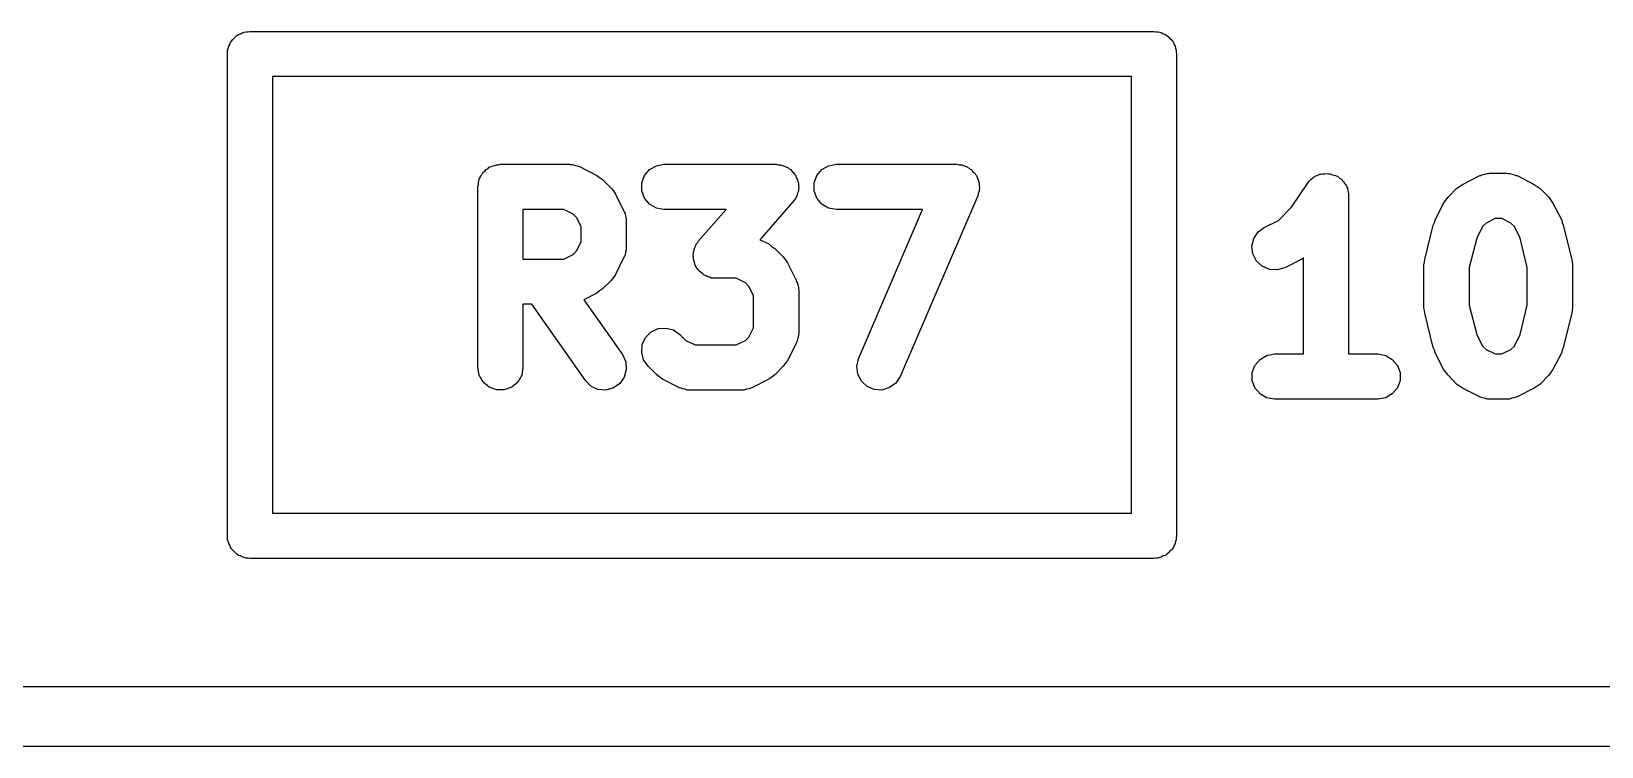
# Model space of a CAD drawing. Extents: x 10 to 287, y -200 to -10.
# Drawn here: x 149.57 to 154.79, y -112.1 to -109.72 of the extents above; entities that cross this region are included whole.
import ezdxf

# ---------------------------------------------------------------- set-up
doc = ezdxf.new("R2010")
doc.units = 0
doc.header["$MEASUREMENT"] = 0
doc.layers.add('BLACK', color=7, linetype='CONTINUOUS')

msp = doc.modelspace()

# ---------------------------------------------------------------- linework, layer by layer
at = {"layer": 'Black'}
for p, q in [((150.257, -109.739), (150.262, -109.735)), ((150.262, -109.735), (150.269, -109.733)), ((150.269, -109.733), (150.274, -109.73)), ((150.274, -109.73), (150.281, -109.728)), ((150.281, -109.728), (150.287, -109.726)), ((150.287, -109.726), (150.294, -109.726)), ((150.294, -109.726), (150.3, -109.725)), ((150.3, -109.725), (153.3, -109.725)), ((153.3, -109.725), (153.306, -109.726)), ((153.306, -109.726), (153.313, -109.726)), ((153.313, -109.726), (153.319, -109.728)), ((153.319, -109.728), (153.326, -109.73)), ((153.326, -109.73), (153.331, -109.733)), ((153.331, -109.733), (153.338, -109.735)), ((153.338, -109.735), (153.343, -109.739)), ((150.226, -109.787), (150.228, -109.781)), ((150.226, -109.794), (150.226, -109.787)), ((150.228, -109.781), (150.23, -109.774)), ((150.23, -109.774), (150.233, -109.769)), ((150.233, -109.769), (150.235, -109.762)), ((150.235, -109.762), (150.239, -109.757)), ((150.239, -109.757), (150.243, -109.752)), ((150.243, -109.752), (150.248, -109.748)), ((150.248, -109.748), (150.252, -109.743)), ((150.252, -109.743), (150.257, -109.739)), ((153.343, -109.739), (153.348, -109.743)), ((153.348, -109.743), (153.352, -109.748)), ((153.352, -109.748), (153.357, -109.752)), ((153.357, -109.752), (153.361, -109.757)), ((153.361, -109.757), (153.365, -109.762)), ((153.365, -109.762), (153.367, -109.769)), ((153.367, -109.769), (153.37, -109.774)), ((153.37, -109.774), (153.372, -109.781)), ((153.372, -109.781), (153.374, -109.787)), ((153.374, -109.787), (153.374, -109.794)), ((150.225, -109.8), (150.226, -109.794)), ((150.225, -111.4), (150.225, -109.8)), ((153.374, -109.794), (153.375, -109.8)), ((153.375, -109.8), (153.375, -111.4)), ((150.375, -109.875), (150.375, -111.325)), ((153.225, -109.875), (150.375, -109.875)), ((153.225, -111.325), (153.225, -109.875)), ((151.064, -110.21), (151.066, -110.204)), ((151.066, -110.204), (151.071, -110.199)), ((151.071, -110.199), (151.074, -110.193)), ((151.074, -110.193), (151.079, -110.189)), ((151.079, -110.189), (151.083, -110.184)), ((151.083, -110.184), (151.089, -110.181)), ((151.089, -110.181), (151.094, -110.176)), ((151.094, -110.176), (151.1, -110.174)), ((151.1, -110.174), (151.106, -110.171)), ((151.106, -110.171), (151.112, -110.17)), ((151.112, -110.17), (151.118, -110.168)), ((151.118, -110.168), (151.125, -110.168)), ((151.125, -110.168), (151.131, -110.166)), ((151.131, -110.166), (151.36, -110.166)), ((151.36, -110.166), (151.364, -110.167)), ((151.364, -110.167), (151.369, -110.167)), ((151.369, -110.167), (151.377, -110.169)), ((151.377, -110.169), (151.386, -110.171)), ((151.386, -110.171), (151.389, -110.173)), ((151.389, -110.173), (151.394, -110.174)), ((151.394, -110.174), (151.451, -110.203)), ((151.451, -110.203), (151.46, -110.21)), ((151.6, -110.228), (151.609, -110.204)), ((151.609, -110.204), (151.626, -110.184)), ((151.626, -110.184), (151.649, -110.171)), ((151.649, -110.171), (151.674, -110.166)), ((151.674, -110.166), (152.046, -110.166)), ((152.046, -110.166), (152.053, -110.168)), ((152.053, -110.168), (152.06, -110.168)), ((152.06, -110.168), (152.066, -110.17)), ((152.066, -110.17), (152.071, -110.171)), ((152.071, -110.171), (152.078, -110.175)), ((152.078, -110.175), (152.085, -110.177)), ((152.085, -110.177), (152.089, -110.181)), ((152.089, -110.181), (152.094, -110.184)), ((152.094, -110.184), (152.099, -110.19)), ((152.099, -110.19), (152.104, -110.194)), ((152.104, -110.194), (152.107, -110.199)), ((152.107, -110.199), (152.111, -110.204)), ((152.111, -110.204), (152.113, -110.211)), ((152.172, -110.228), (152.181, -110.204)), ((152.181, -110.204), (152.198, -110.184)), ((152.198, -110.184), (152.22, -110.171)), ((152.22, -110.171), (152.246, -110.166)), ((152.246, -110.166), (152.646, -110.166)), ((152.646, -110.166), (152.654, -110.168)), ((152.654, -110.168), (152.663, -110.168)), ((152.663, -110.168), (152.667, -110.17)), ((152.667, -110.17), (152.671, -110.171)), ((152.671, -110.171), (152.679, -110.175)), ((152.679, -110.175), (152.687, -110.179)), ((152.687, -110.179), (152.69, -110.182)), ((152.69, -110.182), (152.694, -110.184)), ((152.694, -110.184), (152.699, -110.191)), ((152.699, -110.191), (152.706, -110.196)), ((152.706, -110.196), (152.708, -110.2)), ((152.708, -110.2), (152.711, -110.204)), ((152.711, -110.204), (152.714, -110.212)), ((153.831, -110.209), (153.834, -110.206)), ((153.834, -110.206), (153.842, -110.203)), ((153.842, -110.203), (153.85, -110.199)), ((153.85, -110.199), (153.854, -110.199)), ((153.854, -110.199), (153.858, -110.198)), ((153.858, -110.198), (153.867, -110.198)), ((153.867, -110.198), (153.876, -110.197)), ((153.876, -110.197), (153.88, -110.198)), ((153.88, -110.198), (153.884, -110.198)), ((153.884, -110.198), (153.893, -110.201)), ((153.893, -110.201), (153.902, -110.203)), ((153.902, -110.203), (153.905, -110.205)), ((153.905, -110.205), (153.909, -110.206)), ((153.909, -110.206), (153.916, -110.212)), ((154.324, -110.233), (154.381, -110.204)), ((154.381, -110.204), (154.385, -110.203)), ((154.385, -110.203), (154.389, -110.201)), ((154.389, -110.201), (154.397, -110.199)), ((154.397, -110.199), (154.406, -110.197)), ((154.406, -110.197), (154.41, -110.197)), ((154.41, -110.197), (154.414, -110.196)), ((154.414, -110.196), (154.471, -110.196)), ((154.471, -110.196), (154.476, -110.197)), ((154.476, -110.197), (154.48, -110.197)), ((154.48, -110.197), (154.488, -110.199)), ((154.488, -110.199), (154.497, -110.201)), ((154.497, -110.201), (154.501, -110.203)), ((154.501, -110.203), (154.505, -110.204)), ((154.505, -110.204), (154.562, -110.233)), ((151.056, -110.241), (151.058, -110.235)), ((151.056, -110.841), (151.056, -110.241)), ((151.058, -110.228), (151.06, -110.222)), ((151.058, -110.235), (151.058, -110.228)), ((151.06, -110.222), (151.061, -110.216)), ((151.061, -110.216), (151.064, -110.21)), ((151.46, -110.21), (151.47, -110.217)), ((151.47, -110.217), (151.499, -110.246)), ((151.499, -110.246), (151.506, -110.255)), ((151.506, -110.255), (151.513, -110.265)), ((151.6, -110.254), (151.6, -110.228)), ((151.609, -110.279), (151.6, -110.254)), ((152.113, -110.211), (152.117, -110.217)), ((152.117, -110.217), (152.118, -110.223)), ((152.12, -110.254), (152.117, -110.261)), ((152.118, -110.223), (152.12, -110.228)), ((152.12, -110.228), (152.12, -110.236)), ((152.12, -110.236), (152.121, -110.243)), ((152.121, -110.243), (152.12, -110.249)), ((152.12, -110.249), (152.12, -110.254)), ((152.172, -110.254), (152.172, -110.228)), ((152.181, -110.279), (152.172, -110.254)), ((152.714, -110.212), (152.718, -110.22)), ((152.72, -110.254), (152.717, -110.263)), ((152.718, -110.22), (152.718, -110.224)), ((152.718, -110.224), (152.72, -110.228)), ((152.72, -110.228), (152.72, -110.237)), ((152.72, -110.237), (152.721, -110.246)), ((152.721, -110.246), (152.72, -110.25)), ((152.72, -110.25), (152.72, -110.254)), ((153.756, -110.309), (153.809, -110.23)), ((153.809, -110.23), (153.812, -110.227)), ((153.812, -110.227), (153.814, -110.223)), ((153.814, -110.223), (153.821, -110.217)), ((153.821, -110.217), (153.827, -110.211)), ((153.827, -110.211), (153.831, -110.209)), ((153.916, -110.212), (153.923, -110.217)), ((153.923, -110.217), (153.926, -110.221)), ((153.926, -110.221), (153.929, -110.223)), ((153.929, -110.223), (153.933, -110.231)), ((153.933, -110.231), (153.939, -110.238)), ((153.939, -110.238), (153.94, -110.242)), ((153.94, -110.242), (153.942, -110.246)), ((153.942, -110.246), (153.943, -110.255)), ((153.943, -110.255), (153.946, -110.263)), ((154.276, -110.276), (154.304, -110.247)), ((154.304, -110.247), (154.314, -110.24)), ((154.314, -110.24), (154.324, -110.233)), ((154.562, -110.233), (154.572, -110.24)), ((154.572, -110.24), (154.582, -110.247)), ((154.582, -110.247), (154.61, -110.276)), ((151.513, -110.265), (151.541, -110.322)), ((151.626, -110.299), (151.609, -110.279)), ((151.649, -110.312), (151.626, -110.299)), ((151.674, -110.316), (151.649, -110.312)), ((152.102, -110.291), (151.992, -110.417)), ((152.106, -110.285), (152.102, -110.291)), ((152.111, -110.279), (152.106, -110.285)), ((152.113, -110.273), (152.111, -110.279)), ((152.116, -110.269), (152.113, -110.273)), ((152.117, -110.261), (152.116, -110.269)), ((152.198, -110.299), (152.181, -110.279)), ((152.22, -110.312), (152.198, -110.299)), ((152.246, -110.316), (152.22, -110.312)), ((152.715, -110.271), (152.458, -110.871)), ((152.717, -110.263), (152.715, -110.271)), ((153.713, -110.353), (153.756, -110.309)), ((153.946, -110.263), (153.946, -110.267)), ((153.946, -110.267), (153.946, -110.271)), ((153.946, -110.271), (153.946, -110.796)), ((154.233, -110.352), (154.261, -110.295)), ((154.261, -110.295), (154.269, -110.285)), ((154.269, -110.285), (154.276, -110.276)), ((154.61, -110.276), (154.617, -110.285)), ((154.617, -110.285), (154.624, -110.295)), ((154.624, -110.295), (154.653, -110.352)), ((151.206, -110.316), (151.206, -110.481)), ((151.342, -110.316), (151.206, -110.316)), ((151.373, -110.332), (151.342, -110.316)), ((151.384, -110.343), (151.373, -110.332)), ((151.399, -110.373), (151.384, -110.343)), ((151.541, -110.322), (151.543, -110.326)), ((151.543, -110.326), (151.545, -110.33)), ((151.545, -110.33), (151.546, -110.339)), ((151.546, -110.339), (151.549, -110.347)), ((151.549, -110.347), (151.549, -110.351)), ((151.549, -110.351), (151.549, -110.356)), ((151.549, -110.356), (151.549, -110.441)), ((151.88, -110.316), (151.674, -110.316)), ((151.789, -110.421), (151.88, -110.316)), ((152.532, -110.316), (152.246, -110.316)), ((152.32, -110.812), (152.532, -110.316)), ((153.666, -110.376), (153.713, -110.353)), ((154.227, -110.368), (154.231, -110.36)), ((154.231, -110.36), (154.233, -110.352)), ((154.402, -110.362), (154.39, -110.373)), ((154.432, -110.346), (154.402, -110.362)), ((154.454, -110.346), (154.432, -110.346)), ((154.484, -110.362), (154.454, -110.346)), ((154.496, -110.373), (154.484, -110.362)), ((154.653, -110.352), (154.655, -110.36)), ((154.655, -110.36), (154.658, -110.368)), ((151.399, -110.424), (151.399, -110.373)), ((153.625, -110.438), (153.631, -110.413)), ((153.631, -110.413), (153.646, -110.391)), ((153.646, -110.391), (153.666, -110.376)), ((154.199, -110.482), (154.227, -110.368)), ((154.371, -110.412), (154.346, -110.509)), ((154.39, -110.373), (154.371, -110.412)), ((154.515, -110.412), (154.496, -110.373)), ((154.539, -110.509), (154.515, -110.412)), ((154.658, -110.368), (154.687, -110.482)), ((151.342, -110.481), (151.373, -110.466)), ((151.373, -110.466), (151.384, -110.454)), ((151.384, -110.454), (151.399, -110.424)), ((151.545, -110.467), (151.543, -110.471)), ((151.546, -110.458), (151.545, -110.467)), ((151.549, -110.45), (151.546, -110.458)), ((151.549, -110.441), (151.549, -110.446)), ((151.549, -110.446), (151.549, -110.45)), ((151.771, -110.468), (151.772, -110.463)), ((151.772, -110.476), (151.771, -110.468)), ((151.772, -110.457), (151.774, -110.45)), ((151.772, -110.463), (151.772, -110.457)), ((151.774, -110.45), (151.776, -110.443)), ((151.776, -110.443), (151.779, -110.438)), ((151.779, -110.438), (151.781, -110.432)), ((151.781, -110.432), (151.785, -110.427)), ((151.785, -110.427), (151.789, -110.421)), ((151.992, -110.417), (152.022, -110.431)), ((152.022, -110.431), (152.032, -110.439)), ((152.032, -110.439), (152.042, -110.446)), ((152.042, -110.446), (152.07, -110.474)), ((153.628, -110.464), (153.625, -110.438)), ((153.64, -110.488), (153.628, -110.464)), ((151.206, -110.481), (151.342, -110.481)), ((151.541, -110.475), (151.513, -110.532)), ((151.543, -110.471), (151.541, -110.475)), ((151.772, -110.483), (151.772, -110.476)), ((151.774, -110.488), (151.772, -110.483)), ((151.775, -110.494), (151.774, -110.488)), ((151.778, -110.501), (151.775, -110.494)), ((151.781, -110.507), (151.778, -110.501)), ((151.784, -110.512), (151.781, -110.507)), ((151.787, -110.517), (151.784, -110.512)), ((151.793, -110.522), (151.787, -110.517)), ((152.07, -110.474), (152.077, -110.484)), ((152.077, -110.484), (152.084, -110.494)), ((152.084, -110.494), (152.113, -110.551)), ((153.659, -110.505), (153.64, -110.488)), ((153.683, -110.516), (153.659, -110.505)), ((153.709, -110.517), (153.683, -110.516)), ((153.734, -110.51), (153.709, -110.517)), ((153.791, -110.481), (153.734, -110.51)), ((153.796, -110.477), (153.791, -110.481)), ((153.796, -110.796), (153.796, -110.477)), ((154.196, -110.5), (154.198, -110.491)), ((154.196, -110.643), (154.196, -110.5)), ((154.198, -110.491), (154.199, -110.482)), ((154.346, -110.509), (154.346, -110.634)), ((154.539, -110.634), (154.539, -110.509)), ((154.687, -110.482), (154.688, -110.491)), ((154.688, -110.491), (154.689, -110.5)), ((154.689, -110.5), (154.689, -110.643)), ((151.499, -110.552), (151.47, -110.58)), ((151.506, -110.542), (151.499, -110.552)), ((151.513, -110.532), (151.506, -110.542)), ((151.798, -110.527), (151.793, -110.522)), ((151.803, -110.53), (151.798, -110.527)), ((151.807, -110.534), (151.803, -110.53)), ((151.814, -110.537), (151.807, -110.534)), ((151.82, -110.54), (151.814, -110.537)), ((151.826, -110.541), (151.82, -110.54)), ((151.831, -110.544), (151.826, -110.541)), ((151.838, -110.544), (151.831, -110.544)), ((151.846, -110.545), (151.838, -110.544)), ((151.914, -110.545), (151.846, -110.545)), ((151.944, -110.56), (151.914, -110.545)), ((151.956, -110.572), (151.944, -110.56)), ((151.971, -110.602), (151.956, -110.572)), ((152.113, -110.551), (152.114, -110.555)), ((152.114, -110.555), (152.116, -110.559)), ((152.116, -110.559), (152.118, -110.567)), ((152.118, -110.567), (152.12, -110.576)), ((151.451, -110.594), (151.408, -110.616)), ((151.408, -110.616), (151.536, -110.798)), ((151.46, -110.587), (151.451, -110.594)), ((151.47, -110.58), (151.46, -110.587)), ((151.971, -110.709), (151.971, -110.602)), ((152.12, -110.576), (152.12, -110.58)), ((152.12, -110.58), (152.121, -110.584)), ((152.121, -110.584), (152.121, -110.727)), ((151.235, -110.631), (151.206, -110.631)), ((151.206, -110.631), (151.206, -110.841)), ((151.413, -110.884), (151.235, -110.631)), ((154.198, -110.652), (154.196, -110.643)), ((154.199, -110.661), (154.198, -110.652)), ((154.227, -110.775), (154.199, -110.661)), ((154.346, -110.634), (154.371, -110.731)), ((154.515, -110.731), (154.539, -110.634)), ((154.687, -110.661), (154.658, -110.775)), ((154.688, -110.652), (154.687, -110.661)), ((154.689, -110.643), (154.688, -110.652)), ((151.613, -110.741), (151.631, -110.723)), ((151.631, -110.723), (151.655, -110.712)), ((151.655, -110.712), (151.681, -110.71)), ((151.681, -110.71), (151.706, -110.716)), ((151.706, -110.716), (151.727, -110.731)), ((151.956, -110.74), (151.971, -110.709)), ((152.121, -110.727), (152.12, -110.731)), ((151.6, -110.791), (151.602, -110.765)), ((151.602, -110.765), (151.613, -110.741)), ((151.727, -110.731), (151.747, -110.751)), ((151.747, -110.751), (151.778, -110.766)), ((151.778, -110.766), (151.914, -110.766)), ((151.914, -110.766), (151.944, -110.751)), ((151.944, -110.751), (151.956, -110.74)), ((152.113, -110.761), (152.084, -110.818)), ((152.114, -110.757), (152.113, -110.761)), ((152.116, -110.753), (152.114, -110.757)), ((152.118, -110.744), (152.116, -110.753)), ((152.12, -110.736), (152.118, -110.744)), ((152.12, -110.731), (152.12, -110.736)), ((154.231, -110.783), (154.227, -110.775)), ((154.371, -110.731), (154.39, -110.77)), ((154.39, -110.77), (154.402, -110.781)), ((154.402, -110.781), (154.432, -110.796)), ((154.454, -110.796), (154.484, -110.781)), ((154.484, -110.781), (154.496, -110.77)), ((154.496, -110.77), (154.515, -110.731)), ((154.658, -110.775), (154.655, -110.783)), ((151.536, -110.798), (151.547, -110.822)), ((151.547, -110.822), (151.549, -110.848)), ((151.606, -110.816), (151.6, -110.791)), ((151.621, -110.837), (151.606, -110.816)), ((152.077, -110.827), (152.07, -110.837)), ((152.084, -110.818), (152.077, -110.827)), ((152.314, -110.837), (152.32, -110.812)), ((153.635, -110.834), (153.652, -110.814)), ((153.652, -110.814), (153.674, -110.801)), ((153.674, -110.801), (153.7, -110.796)), ((153.7, -110.796), (153.796, -110.796)), ((153.946, -110.796), (154.043, -110.796)), ((154.043, -110.796), (154.069, -110.801)), ((154.069, -110.801), (154.091, -110.814)), ((154.091, -110.814), (154.108, -110.834)), ((154.233, -110.791), (154.231, -110.783)), ((154.261, -110.848), (154.233, -110.791)), ((154.432, -110.796), (154.454, -110.796)), ((154.653, -110.791), (154.624, -110.848)), ((154.655, -110.783), (154.653, -110.791)), ((151.061, -110.867), (151.056, -110.841)), ((151.074, -110.89), (151.061, -110.867)), ((151.202, -110.867), (151.189, -110.89)), ((151.206, -110.841), (151.202, -110.867)), ((151.431, -110.903), (151.413, -110.884)), ((151.542, -110.873), (151.527, -110.894)), ((151.549, -110.848), (151.542, -110.873)), ((151.65, -110.866), (151.621, -110.837)), ((151.66, -110.873), (151.65, -110.866)), ((151.669, -110.88), (151.66, -110.873)), ((151.726, -110.909), (151.669, -110.88)), ((152.022, -110.88), (151.965, -110.909)), ((152.032, -110.873), (152.022, -110.88)), ((152.042, -110.866), (152.032, -110.873)), ((152.07, -110.837), (152.042, -110.866)), ((152.317, -110.863), (152.314, -110.837)), ((152.329, -110.886), (152.317, -110.863)), ((152.458, -110.871), (152.443, -110.893)), ((153.626, -110.858), (153.635, -110.834)), ((153.626, -110.884), (153.626, -110.858)), ((153.635, -110.909), (153.626, -110.884)), ((154.108, -110.834), (154.117, -110.858)), ((154.117, -110.884), (154.108, -110.909)), ((154.117, -110.858), (154.117, -110.884)), ((154.269, -110.857), (154.261, -110.848)), ((154.276, -110.867), (154.269, -110.857)), ((154.304, -110.896), (154.276, -110.867)), ((154.61, -110.867), (154.582, -110.896)), ((154.617, -110.857), (154.61, -110.867)), ((154.624, -110.848), (154.617, -110.857)), ((151.094, -110.906), (151.074, -110.89)), ((151.118, -110.915), (151.094, -110.906)), ((151.144, -110.915), (151.118, -110.915)), ((151.169, -110.906), (151.144, -110.915)), ((151.189, -110.89), (151.169, -110.906)), ((151.455, -110.914), (151.431, -110.903)), ((151.481, -110.916), (151.455, -110.914)), ((151.506, -110.909), (151.481, -110.916)), ((151.527, -110.894), (151.506, -110.909)), ((151.731, -110.91), (151.726, -110.909)), ((151.734, -110.912), (151.731, -110.91)), ((151.743, -110.913), (151.734, -110.912)), ((151.751, -110.916), (151.743, -110.913)), ((151.756, -110.916), (151.751, -110.916)), ((151.76, -110.916), (151.756, -110.916)), ((151.931, -110.916), (151.76, -110.916)), ((151.936, -110.916), (151.931, -110.916)), ((151.94, -110.916), (151.936, -110.916)), ((151.948, -110.913), (151.94, -110.916)), ((151.957, -110.912), (151.948, -110.913)), ((151.961, -110.91), (151.957, -110.912)), ((151.965, -110.909), (151.961, -110.91)), ((152.348, -110.904), (152.329, -110.886)), ((152.371, -110.914), (152.348, -110.904)), ((152.397, -110.916), (152.371, -110.914)), ((152.422, -110.908), (152.397, -110.916)), ((152.443, -110.893), (152.422, -110.908)), ((153.652, -110.929), (153.635, -110.909)), ((153.674, -110.942), (153.652, -110.929)), ((154.091, -110.929), (154.069, -110.942)), ((154.108, -110.909), (154.091, -110.929)), ((154.314, -110.903), (154.304, -110.896)), ((154.324, -110.91), (154.314, -110.903)), ((154.381, -110.939), (154.324, -110.91)), ((154.562, -110.91), (154.505, -110.939)), ((154.572, -110.903), (154.562, -110.91)), ((154.582, -110.896), (154.572, -110.903)), ((153.7, -110.946), (153.674, -110.942)), ((154.043, -110.946), (153.7, -110.946)), ((154.069, -110.942), (154.043, -110.946)), ((154.385, -110.94), (154.381, -110.939)), ((154.389, -110.942), (154.385, -110.94)), ((154.397, -110.943), (154.389, -110.942)), ((154.406, -110.946), (154.397, -110.943)), ((154.41, -110.946), (154.406, -110.946)), ((154.414, -110.946), (154.41, -110.946)), ((154.471, -110.946), (154.414, -110.946)), ((154.476, -110.946), (154.471, -110.946)), ((154.48, -110.946), (154.476, -110.946)), ((154.488, -110.943), (154.48, -110.946)), ((154.497, -110.942), (154.488, -110.943)), ((154.501, -110.94), (154.497, -110.942)), ((154.505, -110.939), (154.501, -110.94)), ((150.375, -111.325), (153.225, -111.325)), ((150.226, -111.406), (150.225, -111.4)), ((150.226, -111.413), (150.226, -111.406)), ((153.375, -111.4), (153.374, -111.406)), ((153.374, -111.406), (153.374, -111.413)), ((150.228, -111.419), (150.226, -111.413)), ((150.23, -111.426), (150.228, -111.419)), ((150.233, -111.431), (150.23, -111.426)), ((150.235, -111.438), (150.233, -111.431)), ((150.239, -111.443), (150.235, -111.438)), ((150.243, -111.448), (150.239, -111.443)), ((150.248, -111.452), (150.243, -111.448)), ((150.252, -111.457), (150.248, -111.452)), ((150.257, -111.461), (150.252, -111.457)), ((153.348, -111.457), (153.343, -111.461)), ((153.352, -111.452), (153.348, -111.457)), ((153.357, -111.448), (153.352, -111.452)), ((153.361, -111.443), (153.357, -111.448)), ((153.365, -111.438), (153.361, -111.443)), ((153.367, -111.431), (153.365, -111.438)), ((153.37, -111.426), (153.367, -111.431)), ((153.372, -111.419), (153.37, -111.426)), ((153.374, -111.413), (153.372, -111.419)), ((150.262, -111.465), (150.257, -111.461)), ((150.269, -111.467), (150.262, -111.465)), ((150.274, -111.47), (150.269, -111.467)), ((150.281, -111.472), (150.274, -111.47)), ((150.287, -111.474), (150.281, -111.472)), ((150.294, -111.474), (150.287, -111.474)), ((150.3, -111.475), (150.294, -111.474)), ((153.3, -111.475), (150.3, -111.475)), ((153.306, -111.474), (153.3, -111.475)), ((153.313, -111.474), (153.306, -111.474)), ((153.319, -111.472), (153.313, -111.474)), ((153.326, -111.47), (153.319, -111.472)), ((153.331, -111.467), (153.326, -111.47)), ((153.338, -111.465), (153.331, -111.467)), ((153.343, -111.461), (153.338, -111.465)), ((118, -111.9), (207.996, -111.9)), ((208, -112.1), (117.9, -112.1))]:
    msp.add_line(p, q, dxfattribs=at)

doc.saveas('drawing.dxf')
